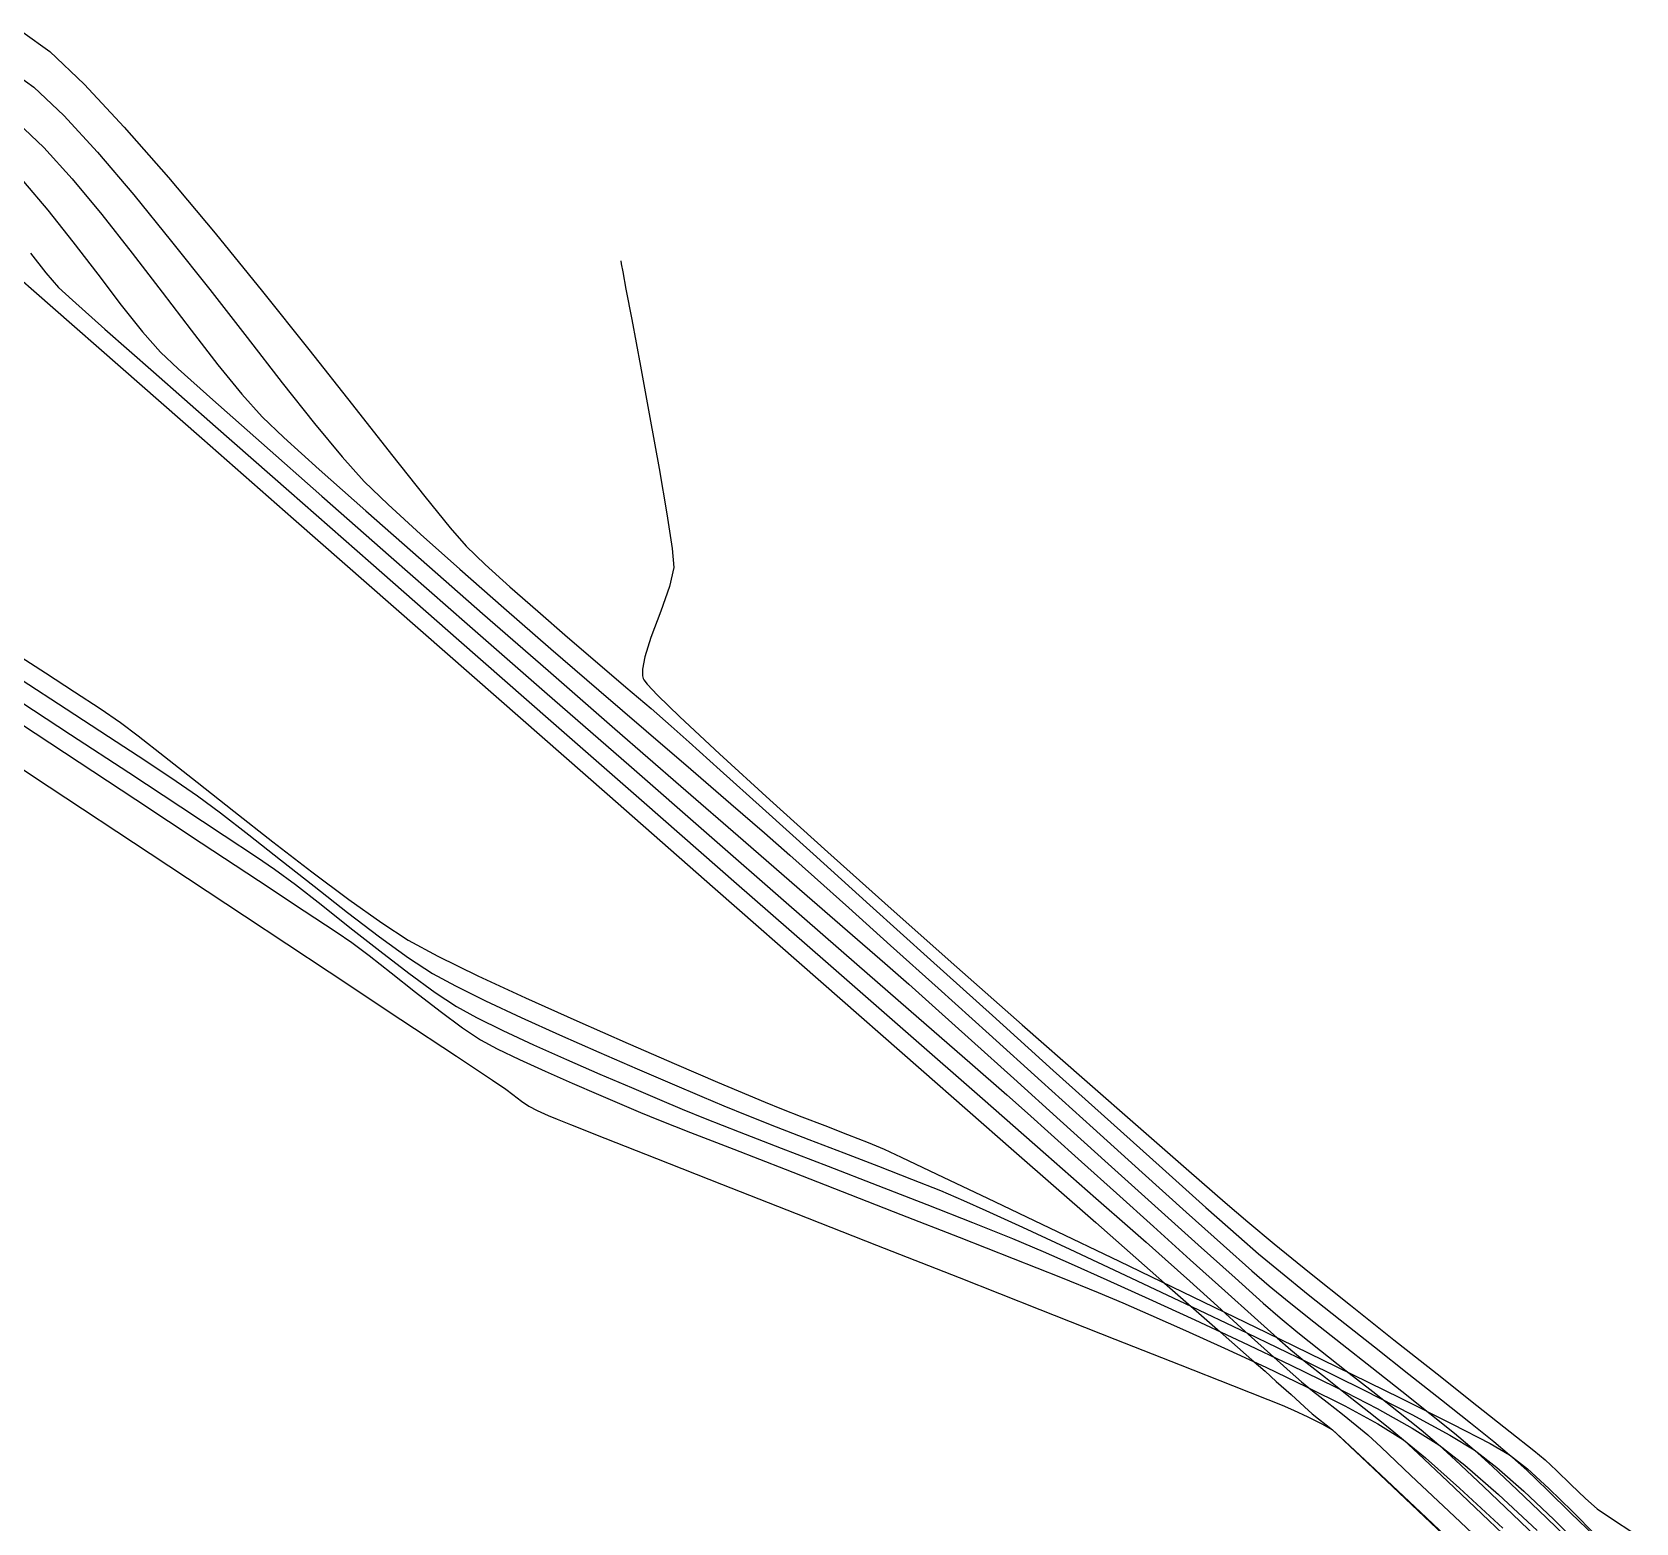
# Model space of a CAD drawing. Header units: metres. Extents: x 708868 to 711043, y 5411316 to 5413138.
# Drawn here: x 710102.86 to 710142.13, y 5412236.1 to 5412272.61 of the extents above; entities that cross this region are included whole.
import ezdxf

# ---------------------------------------------------------------- set-up
doc = ezdxf.new("R2010")
doc.units = ezdxf.units.M
for name, color, linetype in [('Rionegro 2010_Contours', 7, 'Continuous'), ('Rionegro 2014_Contours', 7, 'Continuous'), ('Rionegro 2018_Contours', 7, 'Continuous')]:
    doc.layers.add(name, color=color, linetype=linetype)

msp = doc.modelspace()

# ---------------------------------------------------------------- linework, layer by layer
at = {"layer": 'Rionegro 2010_Contours'}
for points in [[(710102.457, 5412257.398, 244), (710103.192, 5412256.921, 244), (710103.901, 5412256.46, 244), (710104.529, 5412256.045, 244), (710105.023, 5412255.706, 244), (710105.461, 5412255.378, 244), (710106.105, 5412254.876, 244), (710106.903, 5412254.245, 244), (710107.804, 5412253.533, 244), (710108.758, 5412252.786, 244), (710109.713, 5412252.05, 244), (710110.618, 5412251.372, 244), (710111.422, 5412250.798, 244), (710112.073, 5412250.374, 244), (710112.794, 5412249.984, 244), (710113.779, 5412249.502, 244), (710114.943, 5412248.961, 244), (710116.198, 5412248.397, 244), (710117.459, 5412247.842, 244), (710118.637, 5412247.331, 244), (710119.648, 5412246.898, 244), (710120.402, 5412246.578, 244), (710120.815, 5412246.403, 244), (710121.208, 5412246.243, 244), (710121.712, 5412246.047, 244), (710122.27, 5412245.833, 244), (710122.828, 5412245.617, 244), (710123.331, 5412245.419, 244), (710123.722, 5412245.256, 244), (710124.14, 5412245.062, 244), (710125.015, 5412244.647, 244), (710126.257, 5412244.056, 244), (710127.777, 5412243.329, 244), (710129.483, 5412242.51, 244), (710131.284, 5412241.642, 244), (710133.091, 5412240.766, 244), (710134.813, 5412239.926, 244), (710136.36, 5412239.164, 244), (710137.64, 5412238.522, 244), (710138.565, 5412238.044, 244), (710139.042, 5412237.772, 244), (710139.479, 5412237.424, 244), (710140, 5412236.946, 244), (710140.569, 5412236.388, 244), (710141.154, 5412235.8, 244)], [(710102.591, 5412256.759, 243), (710103.693, 5412256.041, 243), (710104.728, 5412255.365, 243), (710105.645, 5412254.763, 243), (710106.39, 5412254.268, 243), (710106.911, 5412253.911, 243), (710107.477, 5412253.492, 243), (710108.169, 5412252.955, 243), (710108.945, 5412252.343, 243), (710109.764, 5412251.694, 243), (710110.587, 5412251.051, 243), (710111.371, 5412250.454, 243), (710112.077, 5412249.943, 243), (710112.663, 5412249.56, 243), (710113.226, 5412249.253, 243), (710113.966, 5412248.886, 243), (710114.834, 5412248.48, 243), (710115.776, 5412248.054, 243), (710116.741, 5412247.629, 243), (710117.677, 5412247.223, 243), (710118.533, 5412246.856, 243), (710119.257, 5412246.549, 243), (710119.796, 5412246.32, 243), (710120.366, 5412246.087, 243), (710121.078, 5412245.806, 243), (710121.884, 5412245.495, 243), (710122.737, 5412245.167, 243), (710123.59, 5412244.839, 243), (710124.394, 5412244.525, 243), (710125.104, 5412244.241, 243), (710125.672, 5412244.001, 243), (710126.219, 5412243.755, 243), (710127.11, 5412243.345, 243), (710128.27, 5412242.807, 243), (710129.623, 5412242.174, 243), (710131.094, 5412241.479, 243), (710132.608, 5412240.756, 243), (710134.089, 5412240.038, 243), (710135.461, 5412239.36, 243), (710136.65, 5412238.754, 243), (710137.58, 5412238.254, 243), (710138.174, 5412237.894, 243), (710138.73, 5412237.462, 243), (710139.391, 5412236.877, 243), (710140.123, 5412236.184, 243), (710140.893, 5412235.429, 243)], [(710102.298, 5412256.401, 242), (710103.803, 5412255.414, 242), (710105.226, 5412254.481, 242), (710106.502, 5412253.643, 242), (710107.566, 5412252.941, 242), (710108.354, 5412252.418, 242), (710108.799, 5412252.115, 242), (710109.309, 5412251.736, 242), (710109.939, 5412251.245, 242), (710110.644, 5412250.687, 242), (710111.374, 5412250.112, 242), (710112.084, 5412249.565, 242), (710112.727, 5412249.094, 242), (710113.254, 5412248.747, 242), (710113.744, 5412248.479, 242), (710114.389, 5412248.163, 242), (710115.14, 5412247.814, 242), (710115.948, 5412247.453, 242), (710116.764, 5412247.096, 242), (710117.54, 5412246.763, 242), (710118.227, 5412246.47, 242), (710118.777, 5412246.238, 242), (710119.345, 5412246.007, 242), (710120.176, 5412245.68, 242), (710121.203, 5412245.283, 242), (710122.357, 5412244.838, 242), (710123.568, 5412244.37, 242), (710124.769, 5412243.903, 242), (710125.89, 5412243.461, 242), (710126.864, 5412243.067, 242), (710127.622, 5412242.747, 242), (710128.302, 5412242.446, 242), (710129.18, 5412242.055, 242), (710130.207, 5412241.592, 242), (710131.331, 5412241.078, 242), (710132.502, 5412240.533, 242), (710133.671, 5412239.975, 242), (710134.786, 5412239.424, 242), (710135.797, 5412238.901, 242), (710136.654, 5412238.425, 242), (710137.307, 5412238.016, 242), (710137.947, 5412237.516, 242), (710138.768, 5412236.796, 242), (710139.716, 5412235.914, 242)], [(710101.827, 5412256.171, 241), (710103.65, 5412254.97, 241), (710105.397, 5412253.819, 241), (710107.003, 5412252.761, 241), (710108.401, 5412251.839, 241), (710109.525, 5412251.096, 241), (710110.309, 5412250.576, 241), (710110.687, 5412250.32, 241), (710111.118, 5412249.998, 241), (710111.657, 5412249.575, 241), (710112.253, 5412249.104, 241), (710112.851, 5412248.637, 241), (710113.399, 5412248.229, 241), (710113.844, 5412247.933, 241), (710114.251, 5412247.713, 241), (710114.794, 5412247.45, 241), (710115.423, 5412247.163, 241), (710116.085, 5412246.87, 241), (710116.729, 5412246.592, 241), (710117.304, 5412246.347, 241), (710117.758, 5412246.155, 241), (710118.196, 5412245.978, 241), (710118.982, 5412245.668, 241), (710120.043, 5412245.253, 241), (710121.305, 5412244.762, 241), (710122.693, 5412244.22, 241), (710124.136, 5412243.658, 241), (710125.558, 5412243.101, 241), (710126.886, 5412242.579, 241), (710128.047, 5412242.118, 241), (710128.967, 5412241.746, 241), (710129.572, 5412241.492, 241), (710130.256, 5412241.191, 241), (710131.105, 5412240.814, 241), (710132.063, 5412240.382, 241), (710133.07, 5412239.917, 241), (710134.069, 5412239.438, 241), (710135.002, 5412238.969, 241), (710135.812, 5412238.528, 241), (710136.439, 5412238.138, 241), (710136.983, 5412237.7, 241), (710137.818, 5412236.954, 241), (710138.874, 5412235.972, 241)], [(710100.732, 5412255.818, 239), (710103.281, 5412254.132, 239), (710105.75, 5412252.498, 239), (710108.061, 5412250.968, 239), (710110.135, 5412249.596, 239), (710111.892, 5412248.433, 239), (710113.251, 5412247.533, 239), (710114.135, 5412246.947, 239), (710114.463, 5412246.729, 239), (710114.636, 5412246.597, 239), (710114.848, 5412246.43, 239), (710115.024, 5412246.305, 239), (710115.229, 5412246.203, 239), (710115.499, 5412246.083, 239), (710115.719, 5412245.989, 239), (710116.044, 5412245.86, 239), (710116.885, 5412245.528, 239), (710118.149, 5412245.03, 239), (710119.742, 5412244.402, 239), (710121.57, 5412243.682, 239), (710123.54, 5412242.905, 239), (710125.56, 5412242.109, 239), (710127.535, 5412241.33, 239), (710129.372, 5412240.606, 239), (710130.977, 5412239.972, 239), (710132.258, 5412239.466, 239), (710133.121, 5412239.124, 239), (710133.472, 5412238.983, 239), (710133.747, 5412238.861, 239), (710134.099, 5412238.7, 239), (710134.446, 5412238.53, 239), (710134.703, 5412238.381, 239), (710135.007, 5412238.106, 239), (710135.752, 5412237.409, 239), (710136.857, 5412236.368, 239), (710138.242, 5412235.059, 239)]]:
    msp.add_polyline3d(points, dxfattribs=at)
at = {"layer": 'Rionegro 2014_Contours'}
for points in [[(710102.636, 5412272.614, 244), (710103.294, 5412272.135, 244), (710104.136, 5412271.339, 244), (710105.119, 5412270.289, 244), (710106.202, 5412269.051, 244), (710107.343, 5412267.688, 244), (710108.502, 5412266.264, 244), (710109.636, 5412264.843, 244), (710110.704, 5412263.489, 244), (710111.665, 5412262.267, 244), (710112.477, 5412261.239, 244), (710113.099, 5412260.47, 244), (710113.489, 5412260.025, 244), (710113.958, 5412259.574, 244), (710114.557, 5412259.031, 244), (710115.243, 5412258.428, 244), (710115.974, 5412257.797, 244), (710116.708, 5412257.168, 244), (710117.403, 5412256.574, 244), (710118.018, 5412256.047, 244), (710118.509, 5412255.618, 244), (710118.948, 5412255.225, 244), (710119.712, 5412254.537, 244), (710120.744, 5412253.606, 244), (710121.985, 5412252.486, 244), (710123.376, 5412251.231, 244), (710124.86, 5412249.893, 244), (710126.376, 5412248.526, 244), (710127.867, 5412247.183, 244), (710129.274, 5412245.917, 244), (710130.539, 5412244.781, 244), (710131.603, 5412243.83, 244), (710132.407, 5412243.116, 244), (710132.893, 5412242.692, 244), (710133.428, 5412242.249, 244), (710134.111, 5412241.699, 244), (710134.895, 5412241.075, 244), (710135.732, 5412240.413, 244), (710136.575, 5412239.749, 244), (710137.375, 5412239.118, 244), (710138.085, 5412238.554, 244), (710138.656, 5412238.094, 244), (710139.042, 5412237.772, 244), (710139.459, 5412237.392, 244), (710139.971, 5412236.901, 244), (710140.542, 5412236.345, 244), (710141.133, 5412235.768, 244)], [(710102.292, 5412271.702, 243), (710102.902, 5412271.264, 243), (710103.635, 5412270.571, 243), (710104.46, 5412269.675, 243), (710105.351, 5412268.63, 243), (710106.277, 5412267.489, 243), (710107.211, 5412266.306, 243), (710108.123, 5412265.133, 243), (710108.986, 5412264.023, 243), (710109.772, 5412263.03, 243), (710110.45, 5412262.208, 243), (710110.993, 5412261.608, 243), (710111.579, 5412261.044, 243), (710112.375, 5412260.315, 243), (710113.335, 5412259.459, 243), (710114.412, 5412258.513, 243), (710115.562, 5412257.513, 243), (710116.739, 5412256.497, 243), (710117.896, 5412255.501, 243), (710118.989, 5412254.562, 243), (710119.97, 5412253.717, 243), (710120.795, 5412253.003, 243), (710121.418, 5412252.457, 243), (710122.018, 5412251.921, 243), (710122.857, 5412251.168, 243), (710123.882, 5412250.243, 243), (710125.045, 5412249.195, 243), (710126.293, 5412248.069, 243), (710127.575, 5412246.911, 243), (710128.842, 5412245.768, 243), (710130.042, 5412244.687, 243), (710131.124, 5412243.714, 243), (710132.038, 5412242.896, 243), (710132.732, 5412242.279, 243), (710133.156, 5412241.909, 243), (710133.64, 5412241.51, 243), (710134.248, 5412241.024, 243), (710134.939, 5412240.48, 243), (710135.67, 5412239.906, 243), (710136.401, 5412239.332, 243), (710137.09, 5412238.786, 243), (710137.695, 5412238.297, 243), (710138.174, 5412237.894, 243), (710138.625, 5412237.485, 243), (710139.23, 5412236.912, 243), (710139.945, 5412236.223, 243), (710140.728, 5412235.464, 243)], [(710102.508, 5412270.391, 242), (710103.146, 5412269.786, 242), (710103.84, 5412269.021, 242), (710104.569, 5412268.144, 242), (710105.311, 5412267.203, 242), (710106.046, 5412266.244, 242), (710106.754, 5412265.317, 242), (710107.412, 5412264.467, 242), (710108, 5412263.743, 242), (710108.498, 5412263.191, 242), (710109.027, 5412262.689, 242), (710109.892, 5412261.905, 242), (710111.031, 5412260.89, 242), (710112.385, 5412259.697, 242), (710113.893, 5412258.375, 242), (710115.496, 5412256.976, 242), (710117.134, 5412255.551, 242), (710118.747, 5412254.15, 242), (710120.274, 5412252.824, 242), (710121.655, 5412251.626, 242), (710122.831, 5412250.604, 242), (710123.742, 5412249.811, 242), (710124.327, 5412249.297, 242), (710124.982, 5412248.711, 242), (710125.861, 5412247.921, 242), (710126.9, 5412246.984, 242), (710128.038, 5412245.958, 242), (710129.211, 5412244.899, 242), (710130.357, 5412243.865, 242), (710131.413, 5412242.913, 242), (710132.318, 5412242.102, 242), (710133.007, 5412241.487, 242), (710133.42, 5412241.126, 242), (710133.856, 5412240.767, 242), (710134.413, 5412240.324, 242), (710135.041, 5412239.83, 242), (710135.692, 5412239.319, 242), (710136.319, 5412238.824, 242), (710136.873, 5412238.379, 242), (710137.307, 5412238.016, 242), (710137.717, 5412237.639, 242), (710138.405, 5412236.991, 242), (710139.299, 5412236.138, 242), (710140.332, 5412235.149, 242)], [(710102.651, 5412268.954, 241), (710103.248, 5412268.256, 241), (710103.861, 5412267.479, 241), (710104.467, 5412266.683, 241), (710105.041, 5412265.927, 241), (710105.561, 5412265.272, 241), (710106.002, 5412264.775, 241), (710106.438, 5412264.369, 241), (710107.283, 5412263.61, 241), (710108.476, 5412262.552, 241), (710109.953, 5412261.249, 241), (710111.654, 5412259.756, 241), (710113.516, 5412258.124, 241), (710115.476, 5412256.409, 241), (710117.472, 5412254.665, 241), (710119.442, 5412252.944, 241), (710121.324, 5412251.301, 241), (710123.056, 5412249.79, 241), (710124.576, 5412248.464, 241), (710125.82, 5412247.377, 241), (710126.727, 5412246.583, 241), (710127.235, 5412246.137, 241), (710127.816, 5412245.618, 241), (710128.56, 5412244.948, 241), (710129.414, 5412244.179, 241), (710130.319, 5412243.361, 241), (710131.222, 5412242.547, 241), (710132.065, 5412241.786, 241), (710132.794, 5412241.131, 241), (710133.352, 5412240.633, 241), (710133.683, 5412240.343, 241), (710134.053, 5412240.039, 241), (710134.531, 5412239.66, 241), (710135.063, 5412239.243, 241), (710135.595, 5412238.825, 241), (710136.071, 5412238.444, 241), (710136.439, 5412238.138, 241), (710136.805, 5412237.799, 241), (710137.53, 5412237.116, 241), (710138.533, 5412236.163, 241), (710139.735, 5412235.02, 241)], [(710102.104, 5412266.982, 239), (710103.37, 5412265.87, 239), (710105.029, 5412264.414, 239), (710107.016, 5412262.67, 239), (710109.265, 5412260.696, 239), (710111.713, 5412258.548, 239), (710114.292, 5412256.284, 239), (710116.939, 5412253.961, 239), (710119.588, 5412251.635, 239), (710122.175, 5412249.365, 239), (710124.633, 5412247.207, 239), (710126.899, 5412245.218, 239), (710128.906, 5412243.456, 239), (710130.591, 5412241.978, 239), (710131.886, 5412240.84, 239), (710132.729, 5412240.1, 239), (710133.053, 5412239.816, 239), (710133.327, 5412239.569, 239), (710133.688, 5412239.244, 239), (710134.019, 5412238.945, 239), (710134.209, 5412238.777, 239), (710134.361, 5412238.654, 239), (710134.552, 5412238.505, 239), (710134.703, 5412238.381, 239), (710134.98, 5412238.121, 239), (710135.706, 5412237.435, 239), (710136.8, 5412236.4, 239), (710138.179, 5412235.094, 239)], [(710102.822, 5412267.201, 240), (710103.197, 5412266.716, 240), (710103.507, 5412266.358, 240), (710103.848, 5412266.048, 240), (710104.642, 5412265.342, 240), (710105.83, 5412264.294, 240), (710107.351, 5412262.956, 240), (710109.145, 5412261.38, 240), (710111.152, 5412259.618, 240), (710113.312, 5412257.724, 240), (710115.566, 5412255.748, 240), (710117.852, 5412253.744, 240), (710120.112, 5412251.765, 240), (710122.286, 5412249.861, 240), (710124.312, 5412248.086, 240), (710126.132, 5412246.493, 240), (710127.685, 5412245.132, 240), (710128.911, 5412244.058, 240), (710129.751, 5412243.322, 240), (710130.144, 5412242.976, 240), (710130.603, 5412242.565, 240), (710131.207, 5412242.022, 240), (710131.886, 5412241.409, 240), (710132.569, 5412240.793, 240), (710133.187, 5412240.236, 240), (710133.669, 5412239.804, 240), (710133.946, 5412239.56, 240), (710134.217, 5412239.339, 240), (710134.57, 5412239.06, 240), (710134.95, 5412238.762, 240), (710135.302, 5412238.482, 240), (710135.571, 5412238.259, 240), (710135.892, 5412237.96, 240), (710136.626, 5412237.267, 240), (710137.691, 5412236.259, 240), (710139.003, 5412235.015, 240)]]:
    msp.add_polyline3d(points, dxfattribs=at)
at = {"layer": 'Rionegro 2018_Contours'}
for points in [[(710102.636, 5412272.614, 244), (710103.294, 5412272.135, 244), (710104.136, 5412271.339, 244), (710105.119, 5412270.289, 244), (710106.202, 5412269.051, 244), (710107.343, 5412267.688, 244), (710108.502, 5412266.264, 244), (710109.636, 5412264.843, 244), (710110.704, 5412263.489, 244), (710111.665, 5412262.267, 244), (710112.477, 5412261.239, 244), (710113.099, 5412260.47, 244), (710113.489, 5412260.025, 244), (710113.958, 5412259.574, 244), (710114.557, 5412259.031, 244), (710115.243, 5412258.428, 244), (710115.974, 5412257.797, 244), (710116.708, 5412257.168, 244), (710117.403, 5412256.574, 244), (710118.018, 5412256.047, 244), (710118.509, 5412255.618, 244), (710118.948, 5412255.225, 244), (710119.712, 5412254.537, 244), (710120.744, 5412253.606, 244), (710121.985, 5412252.486, 244), (710123.376, 5412251.231, 244), (710124.86, 5412249.893, 244), (710126.376, 5412248.526, 244), (710127.867, 5412247.183, 244), (710129.274, 5412245.917, 244), (710130.539, 5412244.781, 244), (710131.603, 5412243.83, 244), (710132.407, 5412243.116, 244), (710132.893, 5412242.692, 244), (710133.428, 5412242.249, 244), (710134.111, 5412241.699, 244), (710134.895, 5412241.075, 244), (710135.732, 5412240.413, 244), (710136.575, 5412239.749, 244), (710137.375, 5412239.118, 244), (710138.085, 5412238.554, 244), (710138.656, 5412238.094, 244), (710139.042, 5412237.772, 244), (710139.459, 5412237.392, 244), (710139.971, 5412236.901, 244), (710140.542, 5412236.345, 244), (710141.133, 5412235.768, 244)], [(710102.292, 5412271.702, 243), (710102.902, 5412271.264, 243), (710103.635, 5412270.571, 243), (710104.46, 5412269.675, 243), (710105.351, 5412268.63, 243), (710106.277, 5412267.489, 243), (710107.211, 5412266.306, 243), (710108.123, 5412265.133, 243), (710108.986, 5412264.023, 243), (710109.772, 5412263.03, 243), (710110.45, 5412262.208, 243), (710110.993, 5412261.608, 243), (710111.579, 5412261.044, 243), (710112.375, 5412260.315, 243), (710113.335, 5412259.459, 243), (710114.412, 5412258.513, 243), (710115.562, 5412257.513, 243), (710116.739, 5412256.497, 243), (710117.896, 5412255.501, 243), (710118.989, 5412254.562, 243), (710119.97, 5412253.717, 243), (710120.795, 5412253.003, 243), (710121.418, 5412252.457, 243), (710122.018, 5412251.921, 243), (710122.857, 5412251.168, 243), (710123.882, 5412250.243, 243), (710125.045, 5412249.195, 243), (710126.293, 5412248.069, 243), (710127.575, 5412246.911, 243), (710128.842, 5412245.768, 243), (710130.042, 5412244.687, 243), (710131.124, 5412243.714, 243), (710132.038, 5412242.896, 243), (710132.732, 5412242.279, 243), (710133.156, 5412241.909, 243), (710133.64, 5412241.51, 243), (710134.248, 5412241.024, 243), (710134.939, 5412240.48, 243), (710135.67, 5412239.906, 243), (710136.401, 5412239.332, 243), (710137.09, 5412238.786, 243), (710137.695, 5412238.297, 243), (710138.174, 5412237.894, 243), (710138.625, 5412237.485, 243), (710139.23, 5412236.912, 243), (710139.945, 5412236.223, 243), (710140.728, 5412235.464, 243)], [(710102.508, 5412270.391, 242), (710103.146, 5412269.786, 242), (710103.84, 5412269.021, 242), (710104.569, 5412268.144, 242), (710105.311, 5412267.203, 242), (710106.046, 5412266.244, 242), (710106.754, 5412265.317, 242), (710107.412, 5412264.467, 242), (710108, 5412263.743, 242), (710108.498, 5412263.191, 242), (710109.027, 5412262.689, 242), (710109.892, 5412261.905, 242), (710111.031, 5412260.89, 242), (710112.385, 5412259.697, 242), (710113.893, 5412258.375, 242), (710115.496, 5412256.976, 242), (710117.134, 5412255.551, 242), (710118.747, 5412254.15, 242), (710120.274, 5412252.824, 242), (710121.655, 5412251.626, 242), (710122.831, 5412250.604, 242), (710123.742, 5412249.811, 242), (710124.327, 5412249.297, 242), (710124.982, 5412248.711, 242), (710125.861, 5412247.921, 242), (710126.9, 5412246.984, 242), (710128.038, 5412245.958, 242), (710129.211, 5412244.899, 242), (710130.357, 5412243.865, 242), (710131.413, 5412242.913, 242), (710132.318, 5412242.102, 242), (710133.007, 5412241.487, 242), (710133.42, 5412241.126, 242), (710133.856, 5412240.767, 242), (710134.413, 5412240.324, 242), (710135.041, 5412239.83, 242), (710135.692, 5412239.319, 242), (710136.319, 5412238.824, 242), (710136.873, 5412238.379, 242), (710137.307, 5412238.016, 242), (710137.717, 5412237.639, 242), (710138.405, 5412236.991, 242), (710139.299, 5412236.138, 242), (710140.332, 5412235.149, 242)], [(710102.651, 5412268.954, 241), (710103.248, 5412268.256, 241), (710103.861, 5412267.479, 241), (710104.467, 5412266.683, 241), (710105.041, 5412265.927, 241), (710105.561, 5412265.272, 241), (710106.002, 5412264.775, 241), (710106.438, 5412264.369, 241), (710107.283, 5412263.61, 241), (710108.476, 5412262.552, 241), (710109.953, 5412261.249, 241), (710111.654, 5412259.756, 241), (710113.516, 5412258.124, 241), (710115.476, 5412256.409, 241), (710117.472, 5412254.665, 241), (710119.442, 5412252.944, 241), (710121.324, 5412251.301, 241), (710123.056, 5412249.79, 241), (710124.576, 5412248.464, 241), (710125.82, 5412247.377, 241), (710126.727, 5412246.583, 241), (710127.235, 5412246.137, 241), (710127.816, 5412245.618, 241), (710128.56, 5412244.948, 241), (710129.414, 5412244.179, 241), (710130.319, 5412243.361, 241), (710131.222, 5412242.547, 241), (710132.065, 5412241.786, 241), (710132.794, 5412241.131, 241), (710133.352, 5412240.633, 241), (710133.683, 5412240.343, 241), (710134.053, 5412240.039, 241), (710134.531, 5412239.66, 241), (710135.063, 5412239.243, 241), (710135.595, 5412238.825, 241), (710136.071, 5412238.444, 241), (710136.439, 5412238.138, 241), (710136.805, 5412237.799, 241), (710137.53, 5412237.116, 241), (710138.533, 5412236.163, 241), (710139.735, 5412235.02, 241)], [(710102.104, 5412266.982, 239), (710103.37, 5412265.87, 239), (710105.029, 5412264.414, 239), (710107.016, 5412262.67, 239), (710109.265, 5412260.696, 239), (710111.713, 5412258.548, 239), (710114.292, 5412256.284, 239), (710116.939, 5412253.961, 239), (710119.588, 5412251.635, 239), (710122.175, 5412249.365, 239), (710124.633, 5412247.207, 239), (710126.899, 5412245.218, 239), (710128.906, 5412243.456, 239), (710130.591, 5412241.978, 239), (710131.886, 5412240.84, 239), (710132.729, 5412240.1, 239), (710133.053, 5412239.816, 239), (710133.327, 5412239.569, 239), (710133.688, 5412239.244, 239), (710134.019, 5412238.945, 239), (710134.209, 5412238.777, 239), (710134.361, 5412238.654, 239), (710134.552, 5412238.505, 239), (710134.703, 5412238.381, 239), (710134.98, 5412238.121, 239), (710135.706, 5412237.435, 239), (710136.8, 5412236.4, 239), (710138.179, 5412235.094, 239)], [(710102.822, 5412267.201, 240), (710103.197, 5412266.716, 240), (710103.507, 5412266.358, 240), (710103.848, 5412266.048, 240), (710104.642, 5412265.342, 240), (710105.83, 5412264.294, 240), (710107.351, 5412262.956, 240), (710109.145, 5412261.38, 240), (710111.152, 5412259.618, 240), (710113.312, 5412257.724, 240), (710115.566, 5412255.748, 240), (710117.852, 5412253.744, 240), (710120.112, 5412251.765, 240), (710122.286, 5412249.861, 240), (710124.312, 5412248.086, 240), (710126.132, 5412246.493, 240), (710127.685, 5412245.132, 240), (710128.911, 5412244.058, 240), (710129.751, 5412243.322, 240), (710130.144, 5412242.976, 240), (710130.603, 5412242.565, 240), (710131.207, 5412242.022, 240), (710131.886, 5412241.409, 240), (710132.569, 5412240.793, 240), (710133.187, 5412240.236, 240), (710133.669, 5412239.804, 240), (710133.946, 5412239.56, 240), (710134.217, 5412239.339, 240), (710134.57, 5412239.06, 240), (710134.95, 5412238.762, 240), (710135.302, 5412238.482, 240), (710135.571, 5412238.259, 240), (710135.892, 5412237.96, 240), (710136.626, 5412237.267, 240), (710137.691, 5412236.259, 240), (710139.003, 5412235.015, 240)], [(710117.275, 5412267.014, 245), (710117.288, 5412266.942, 245), (710117.324, 5412266.743, 245), (710117.403, 5412266.322, 245), (710117.543, 5412265.575, 245), (710117.757, 5412264.433, 245), (710117.99, 5412263.176, 245), (710118.214, 5412261.93, 245), (710118.403, 5412260.819, 245), (710118.532, 5412259.969, 245), (710118.573, 5412259.505, 245), (710118.469, 5412259.036, 245), (710118.253, 5412258.43, 245), (710118.013, 5412257.786, 245), (710117.865, 5412257.31, 245), (710117.809, 5412257.01, 245), (710117.809, 5412256.849, 245), (710117.822, 5412256.782, 245), (710117.838, 5412256.751, 245), (710117.923, 5412256.643, 245), (710118.175, 5412256.377, 245), (710118.722, 5412255.844, 245), (710119.694, 5412254.935, 245), (710120.926, 5412253.81, 245), (710122.35, 5412252.527, 245), (710123.9, 5412251.142, 245), (710125.507, 5412249.715, 245), (710127.106, 5412248.302, 245), (710128.63, 5412246.961, 245), (710130.011, 5412245.75, 245), (710131.183, 5412244.727, 245), (710132.078, 5412243.95, 245), (710132.63, 5412243.475, 245), (710133.279, 5412242.937, 245), (710134.141, 5412242.239, 245), (710135.142, 5412241.437, 245), (710136.208, 5412240.588, 245), (710137.265, 5412239.751, 245), (710138.237, 5412238.981, 245), (710139.052, 5412238.336, 245), (710139.634, 5412237.874, 245), (710139.91, 5412237.65, 245), (710140.19, 5412237.389, 245), (710140.542, 5412237.046, 245), (710140.897, 5412236.704, 245), (710141.181, 5412236.448, 245), (710141.484, 5412236.241, 245), (710142.134, 5412235.817, 245)]]:
    msp.add_polyline3d(points, dxfattribs=at)

doc.saveas('drawing.dxf')
